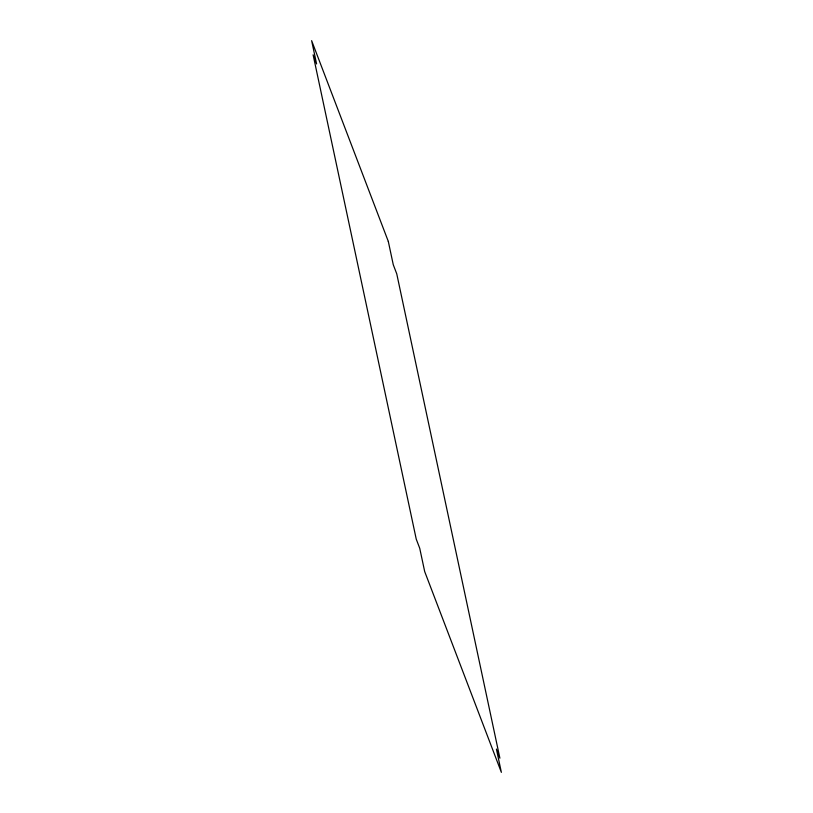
<?xml version="1.0" encoding="UTF-8"?>
<svg xmlns="http://www.w3.org/2000/svg" width="813" height="813" viewBox="0 0 813 813"><rect width="100%" height="100%" fill="white"/><g stroke="black" fill="none" stroke-linecap="round" stroke-linejoin="round"><path stroke-width="1.22" d="M388.309 241.431L311.633 40.65L316.592 63.932L313.107 54.806L416.246 539.151L419.732 548.277L424.691 571.569L501.367 772.35L496.408 749.068L499.893 758.194L396.754 273.849L393.268 264.723L388.309 241.431"/></g></svg>
